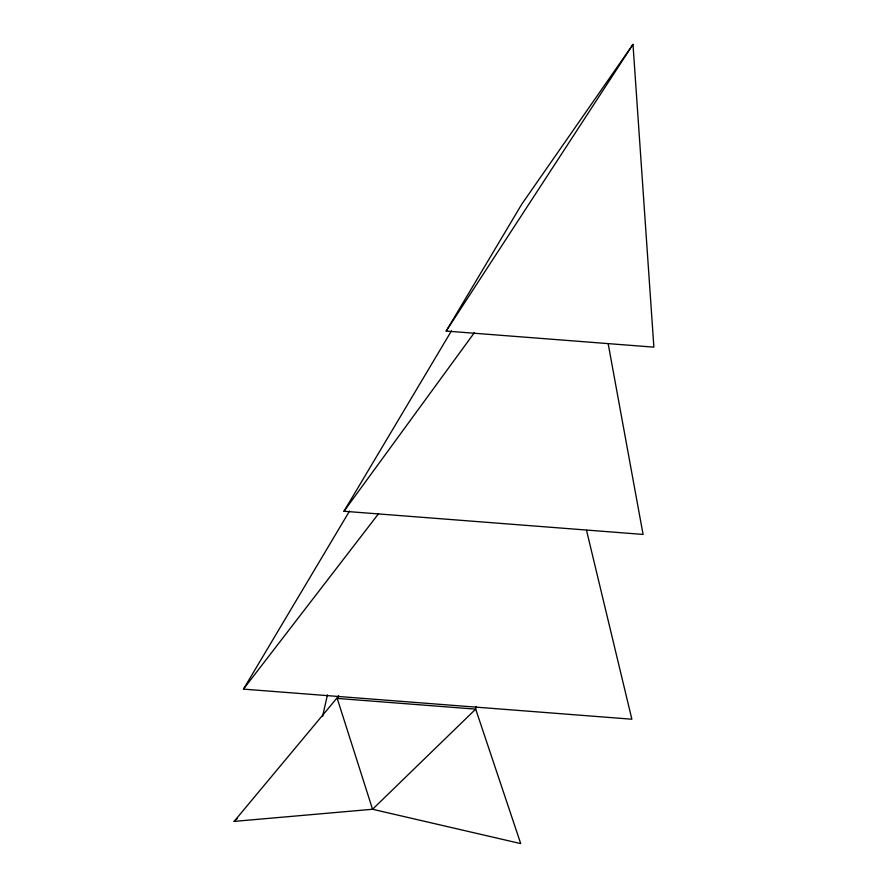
<?xml version="1.0" encoding="UTF-8"?>
<svg xmlns="http://www.w3.org/2000/svg" width="888" height="888" viewBox="0 0 888 888"><rect width="100%" height="100%" fill="white"/><g stroke="black" fill="none" stroke-linecap="round" stroke-linejoin="round"><path stroke-width="1.33" d="M475.968 706.382L475.691 709.135L520.712 843.6L372.549 809.268L234.121 821.4L338.639 696.025M322.566 716.472L327.45 694.871M337.218 698.412L475.691 709.135L372.549 809.268L337.218 698.412L338.528 695.97M446.176 331.069L521.8 204.14L632.989 44.4L653.879 347.153L446.176 331.069L632.989 44.4M608.169 343.678L643.079 534.432L343.978 511.255L451.459 330.858M586.524 530.358L631.868 719.213L243.456 689.121L349.506 511.1M343.978 511.255L474.503 332.489M243.456 689.121L378.621 513.63M234.121 821.4L237.174 818.625"/></g></svg>
